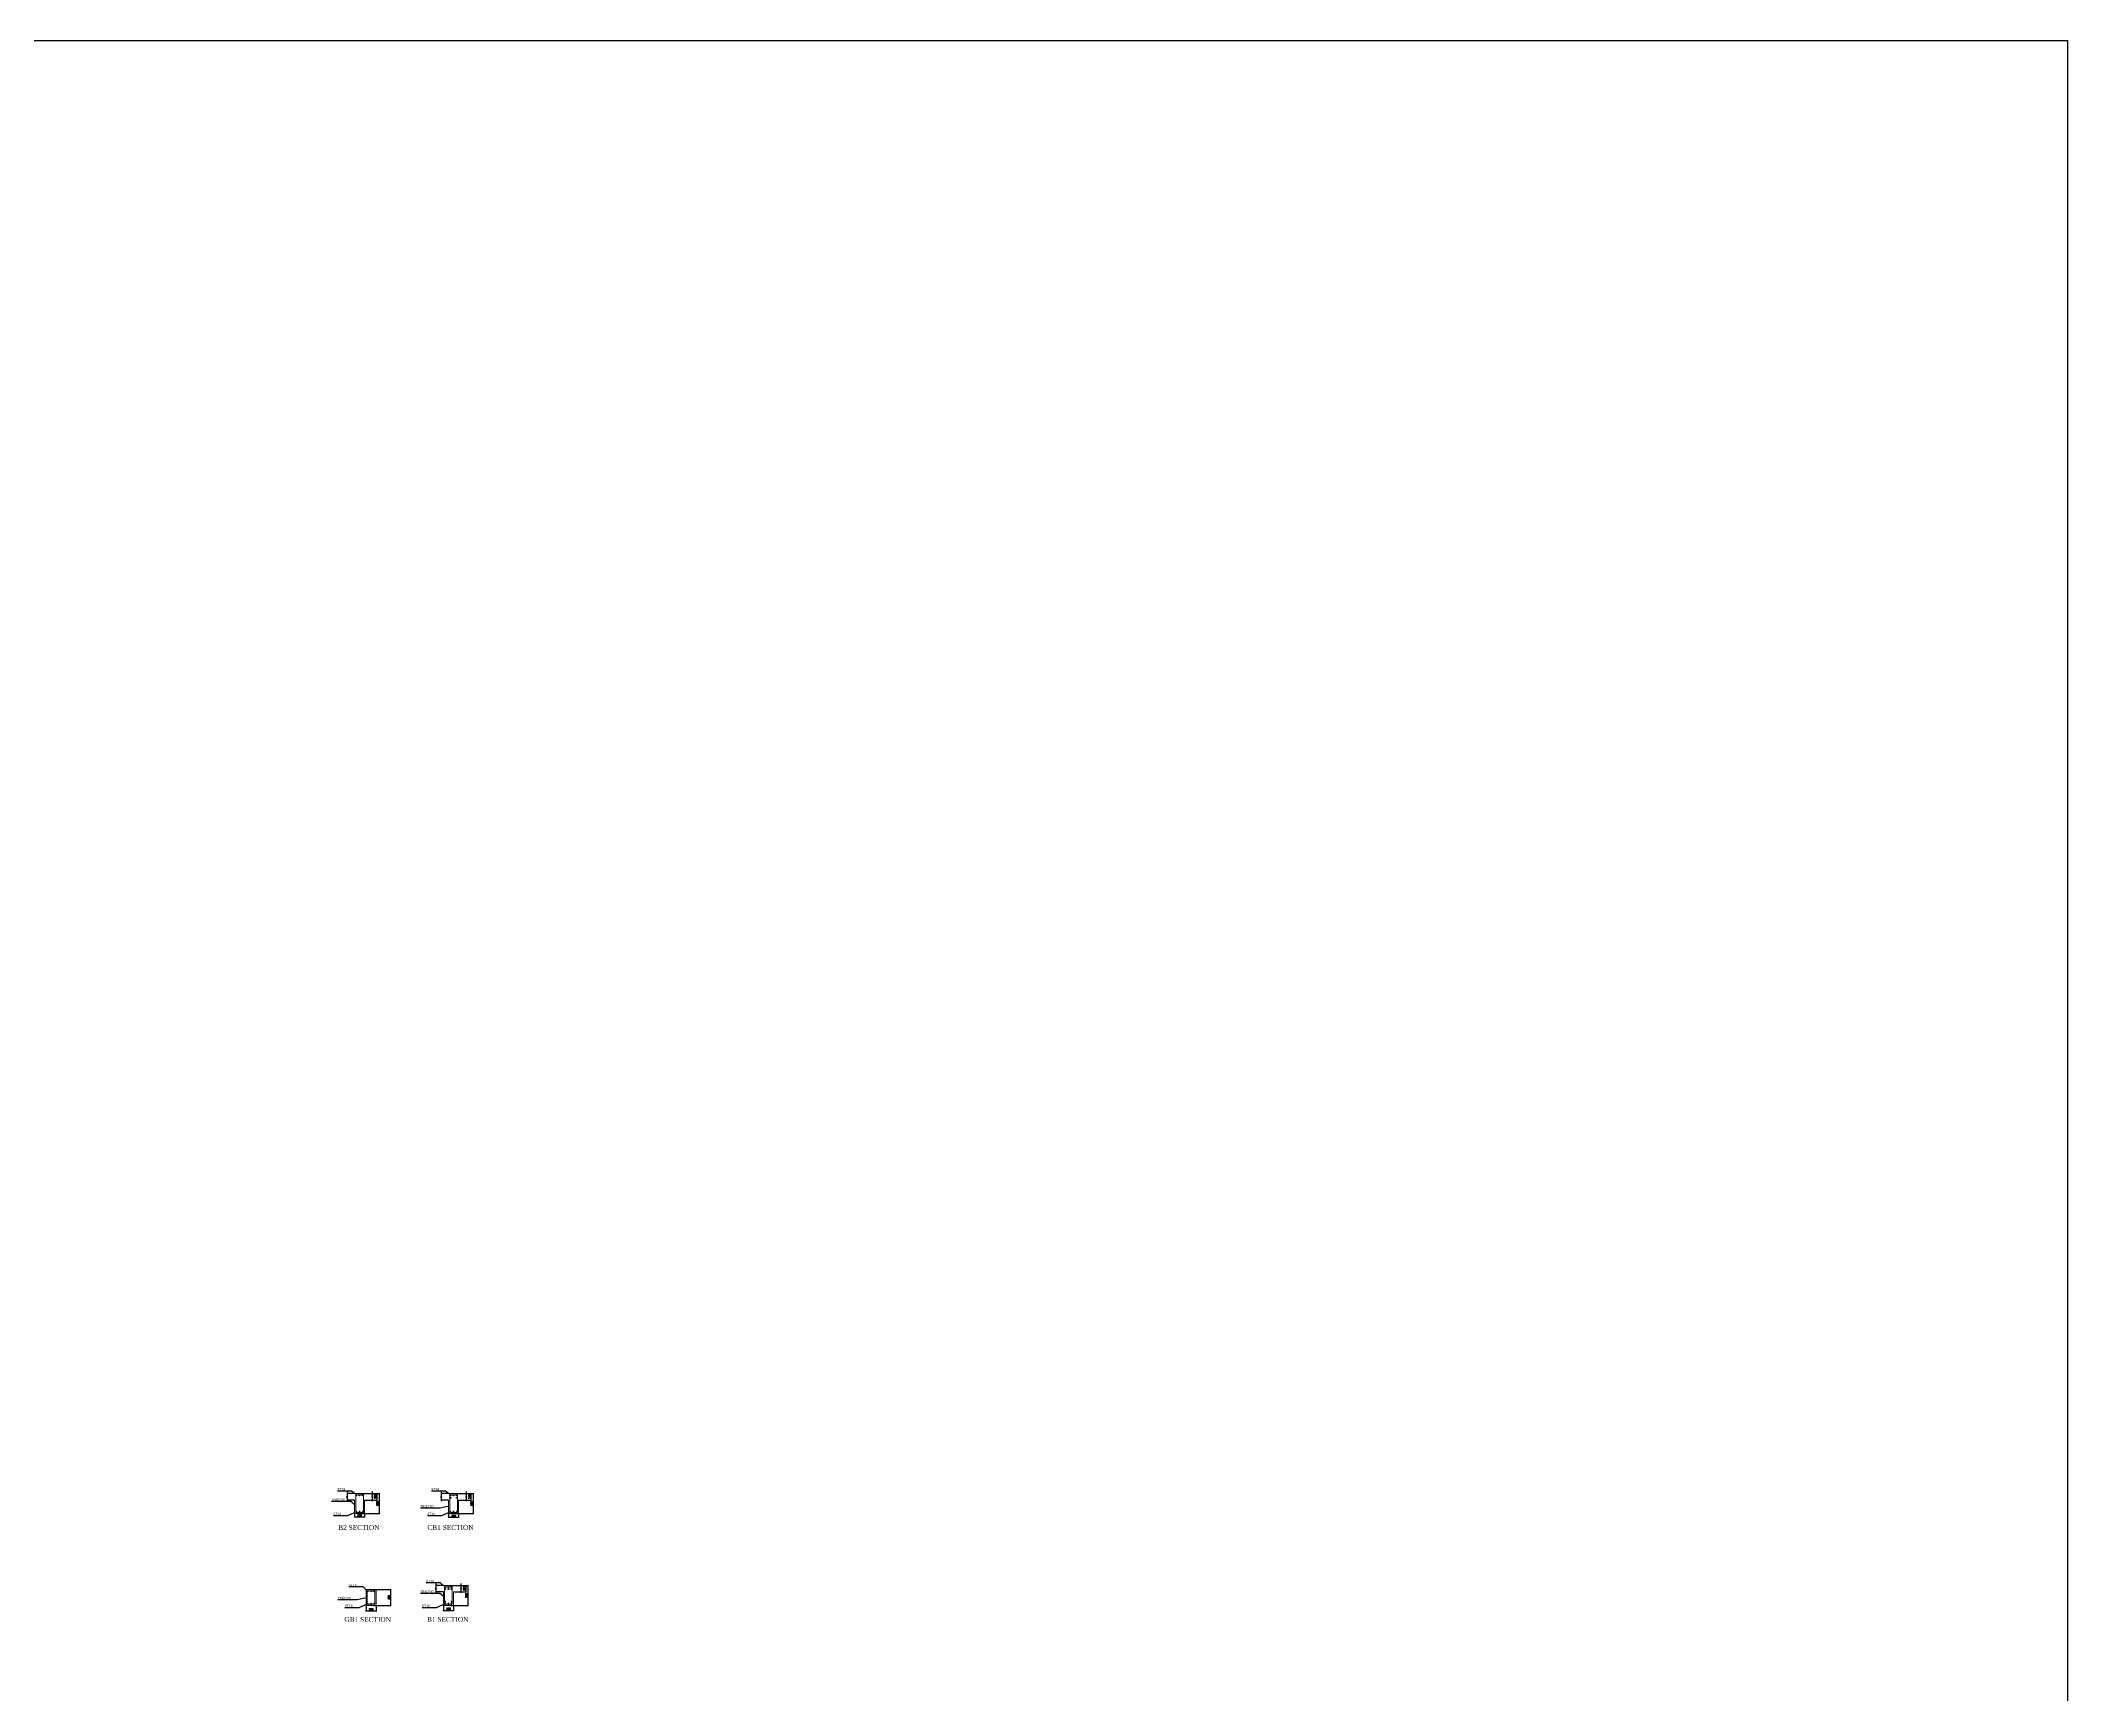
# Model space of a CAD drawing. Header units: millimetres. Extents: x -388065 to 2372687422, y -192755 to 667797.
# Drawn here: x 493483 to 544150, y -82809 to -41465 of the extents above; entities that cross this region are included whole.
import ezdxf
from ezdxf import colors
from ezdxf.entities.mleader import LeaderData, LeaderLine
from ezdxf.math import Vec2, Vec3

# ---------------------------------------------------------------- set-up
doc = ezdxf.new("R2010")
doc.units = ezdxf.units.MM
for name, color, linetype, lineweight in [('A-FLOR', 192, 'Continuous', 9), ('BEAMS', 6, 'Continuous', 30), ('STR-CONC_IN_SEC', 7, 'Continuous', 15), ('TEXT', 7, 'Continuous', 13)]:
    doc.layers.add(name, color=color, linetype=linetype, lineweight=lineweight)
doc.styles.add('DIM', font='ROMANS.SHX', dxfattribs={"width": 0.8})
doc.styles.add('MZBOLT', font='times.ttf', dxfattribs={"height": 0.5})
doc.dimstyles.new('D100-1-20', dxfattribs={"dimtxt": 50, "dimasz": 15, "dimexe": 10, "dimexo": 10, "dimgap": 15, "dimtad": 1, "dimdec": 0, "dimzin": 13, "dimdsep": 46, "dimtxsty": 'DIM', "dimblk1": 'OBLIQUE', "dimblk2": 'OBLIQUE', "dimsah": 1, "dimcen": 0, "dimdle": 10, "dimclrd": 8, "dimclre": 8, "dimclrt": 6, "dimadec": 0, "dimazin": 0, "dimtfac": 1, "dimtdec": 0, "dimtix": 1, "dimtmove": 2, "dimatfit": 3, "dimldrblk": 'OBLIQUE', "dimfxl": 1, "dimtolj": 1, "dimtzin": 13, "dimarcsym": 0})

# ---------------------------------------------------------------- blocks, each defined once
blk = doc.blocks.new('_OBLIQUE')
at = {"color": 0, "linetype": 'ByBlock'}
blk.add_line((-0.5, -0.5), (0.5, 0.5), dxfattribs=at)
blk = doc.blocks.new('*D1120')
at = {"layer": 'BEAMS', "color": 8, "lineweight": -2, "transparency": 16777216}
for p, q in [((503720, -80086), (504177, -80086)), ((504167, -80076), (504167, -80596)), ((503739, -80586), (504177, -80586))]:
    blk.add_line(p, q, dxfattribs=at)
at = {"layer": 'Defpoints', "color": 0, "transparency": 16777216}
for p in [(503710, -80086), (503729, -80586), (504167, -80586)]:
    blk.add_point(p, dxfattribs=at)
at = {"layer": 'BEAMS', "color": 8, "lineweight": -2, "transparency": 16777216, "xscale": 15, "yscale": 15, "zscale": 15}
for p, rotation in [((504167, -80086), 90), ((504167, -80586), 270)]:
    blk.add_blockref('_OBLIQUE', p, dxfattribs=dict(at, rotation=rotation))
at = {"layer": 'BEAMS', "color": 6, "transparency": 16777216, "insert": (504127, -80336), "char_height": 50, "attachment_point": 5, "rotation": 90, "style": 'DIM'}
blk.add_mtext('\\A1;500', dxfattribs=at)
blk = doc.blocks.new('HMJ')
at = {"layer": 'A-FLOR'}
h = blk.add_hatch(color=2, dxfattribs=at)
h.dxf.hatch_style = 1
edge = h.paths.add_edge_path()
edge.add_arc((-9, 9), 8, 0, 360)
blk.add_circle((-9, 9), 8)
blk = doc.blocks.new('*U1096')
at = {"xscale": 1.5, "yscale": 1.5, "zscale": 1.5}
blk.add_blockref('HMJ', (13, -13), dxfattribs=at)
blk = doc.blocks.new('*U1097')
at = {"color": 0, "linetype": 'ByBlock', "lineweight": -2, "transparency": 16777216}
for p in [(0, 0), (82, 0), (164, 0)]:
    blk.add_blockref('*U1096', p, dxfattribs=at)
blk = doc.blocks.new('*U1098')
at = {"xscale": 1.5, "yscale": 1.5, "zscale": 1.5}
blk.add_blockref('HMJ', (13, -13), dxfattribs=at)
blk = doc.blocks.new('*U1103')
at = {"color": 0, "linetype": 'ByBlock', "lineweight": -2, "transparency": 16777216}
for p in [(0, 0), (82, 0), (164, 0)]:
    blk.add_blockref('*U1098', p, dxfattribs=at)
blk = doc.blocks.new('*U1104')
at = {"xscale": 1.5, "yscale": 1.5, "zscale": 1.5}
blk.add_blockref('HMJ', (13, -13), dxfattribs=at)
blk = doc.blocks.new('*U1105')
at = {"color": 0, "linetype": 'ByBlock', "lineweight": -2, "transparency": 16777216}
for p in [(0, 0), (82, 0), (164, 0)]:
    blk.add_blockref('*U1104', p, dxfattribs=at)
blk = doc.blocks.new('*D1135')
at = {"layer": 'BEAMS', "color": 8, "lineweight": -2, "transparency": 16777216}
for p, q in [((503884, -80246), (504121, -80246)), ((503907, -80086), (504121, -80086)), ((504111, -80076), (504111, -80256))]:
    blk.add_line(p, q, dxfattribs=at)
at = {"layer": 'Defpoints', "color": 0, "transparency": 16777216}
for p in [(503874, -80246), (503897, -80086), (504111, -80246)]:
    blk.add_point(p, dxfattribs=at)
at = {"layer": 'BEAMS', "color": 8, "lineweight": -2, "transparency": 16777216, "xscale": 15, "yscale": 15, "zscale": 15}
for p, rotation in [((504111, -80086), 90), ((504111, -80246), 270)]:
    blk.add_blockref('_OBLIQUE', p, dxfattribs=dict(at, rotation=rotation))
at = {"layer": 'BEAMS', "color": 6, "transparency": 16777216, "insert": (504071, -80166), "char_height": 50, "attachment_point": 5, "rotation": 90, "style": 'DIM'}
blk.add_mtext('\\A1;160', dxfattribs=at)
blk = doc.blocks.new('*D1121')
at = {"layer": 'BEAMS', "color": 8, "lineweight": -2, "transparency": 16777216}
for p, q in [((501501, -77789), (501957, -77789)), ((501947, -77779), (501947, -78299)), ((501520, -78289), (501957, -78289))]:
    blk.add_line(p, q, dxfattribs=at)
at = {"layer": 'Defpoints', "color": 0, "transparency": 16777216}
for p in [(501491, -77789), (501510, -78289), (501947, -78289)]:
    blk.add_point(p, dxfattribs=at)
at = {"layer": 'BEAMS', "color": 8, "lineweight": -2, "transparency": 16777216, "xscale": 15, "yscale": 15, "zscale": 15}
for p, rotation in [((501947, -77789), 90), ((501947, -78289), 270)]:
    blk.add_blockref('_OBLIQUE', p, dxfattribs=dict(at, rotation=rotation))
at = {"layer": 'BEAMS', "color": 6, "transparency": 16777216, "insert": (501907, -78039), "char_height": 50, "attachment_point": 5, "rotation": 90, "style": 'DIM'}
blk.add_mtext('\\A1;500', dxfattribs=at)
blk = doc.blocks.new('*U1106')
at = {"xscale": 1.5, "yscale": 1.5, "zscale": 1.5}
blk.add_blockref('HMJ', (13, -13), dxfattribs=at)
blk = doc.blocks.new('*U1107')
at = {"color": 0, "linetype": 'ByBlock', "lineweight": -2, "transparency": 16777216}
for p in [(0, 0), (82, 0), (164, 0)]:
    blk.add_blockref('*U1106', p, dxfattribs=at)
blk = doc.blocks.new('*U1108')
at = {"xscale": 1.5, "yscale": 1.5, "zscale": 1.5}
blk.add_blockref('HMJ', (13, -13), dxfattribs=at)
blk = doc.blocks.new('*U1109')
at = {"color": 0, "linetype": 'ByBlock', "lineweight": -2, "transparency": 16777216}
for p in [(0, 0), (82, 0), (164, 0)]:
    blk.add_blockref('*U1108', p, dxfattribs=at)
blk = doc.blocks.new('*D1136')
at = {"layer": 'BEAMS', "color": 8, "lineweight": -2, "transparency": 16777216}
for p, q in [((501664, -77949), (501901, -77949)), ((501688, -77789), (501901, -77789)), ((501891, -77779), (501891, -77959))]:
    blk.add_line(p, q, dxfattribs=at)
at = {"layer": 'Defpoints', "color": 0, "transparency": 16777216}
for p in [(501654, -77949), (501678, -77789), (501891, -77949)]:
    blk.add_point(p, dxfattribs=at)
at = {"layer": 'BEAMS', "color": 8, "lineweight": -2, "transparency": 16777216, "xscale": 15, "yscale": 15, "zscale": 15}
for p, rotation in [((501891, -77789), 90), ((501891, -77949), 270)]:
    blk.add_blockref('_OBLIQUE', p, dxfattribs=dict(at, rotation=rotation))
at = {"layer": 'BEAMS', "color": 6, "transparency": 16777216, "insert": (501851, -77869), "char_height": 50, "attachment_point": 5, "rotation": 90, "style": 'DIM'}
blk.add_mtext('\\A1;160', dxfattribs=at)
blk = doc.blocks.new('*D1122')
at = {"layer": 'BEAMS', "color": 8, "lineweight": -2, "transparency": 16777216}
for p, q in [((503851, -77789), (504308, -77789)), ((504298, -77779), (504298, -78299)), ((503870, -78289), (504308, -78289))]:
    blk.add_line(p, q, dxfattribs=at)
at = {"layer": 'Defpoints', "color": 0, "transparency": 16777216}
for p in [(503841, -77789), (503860, -78289), (504298, -78289)]:
    blk.add_point(p, dxfattribs=at)
at = {"layer": 'BEAMS', "color": 8, "lineweight": -2, "transparency": 16777216, "xscale": 15, "yscale": 15, "zscale": 15}
for p, rotation in [((504298, -77789), 90), ((504298, -78289), 270)]:
    blk.add_blockref('_OBLIQUE', p, dxfattribs=dict(at, rotation=rotation))
at = {"layer": 'BEAMS', "color": 6, "transparency": 16777216, "insert": (504258, -78039), "char_height": 50, "attachment_point": 5, "rotation": 90, "style": 'DIM'}
blk.add_mtext('\\A1;500', dxfattribs=at)
blk = doc.blocks.new('*U1112')
at = {"xscale": 1.5, "yscale": 1.5, "zscale": 1.5}
blk.add_blockref('HMJ', (13, -13), dxfattribs=at)
blk = doc.blocks.new('*U1113')
at = {"color": 0, "linetype": 'ByBlock', "lineweight": -2, "transparency": 16777216}
for p in [(0, 0), (82, 0), (164, 0)]:
    blk.add_blockref('*U1112', p, dxfattribs=at)
blk = doc.blocks.new('*U1110')
at = {"xscale": 1.5, "yscale": 1.5, "zscale": 1.5}
blk.add_blockref('HMJ', (13, -13), dxfattribs=at)
blk = doc.blocks.new('*U1111')
at = {"color": 0, "linetype": 'ByBlock', "lineweight": -2, "transparency": 16777216}
for p in [(0, 0), (82, 0), (164, 0)]:
    blk.add_blockref('*U1110', p, dxfattribs=at)
blk = doc.blocks.new('*D1137')
at = {"layer": 'BEAMS', "color": 8, "lineweight": -2, "transparency": 16777216}
for p, q in [((504015, -77949), (504252, -77949)), ((504039, -77789), (504252, -77789)), ((504242, -77779), (504242, -77959))]:
    blk.add_line(p, q, dxfattribs=at)
at = {"layer": 'Defpoints', "color": 0, "transparency": 16777216}
for p in [(504005, -77949), (504029, -77789), (504242, -77949)]:
    blk.add_point(p, dxfattribs=at)
at = {"layer": 'BEAMS', "color": 8, "lineweight": -2, "transparency": 16777216, "xscale": 15, "yscale": 15, "zscale": 15}
for p, rotation in [((504242, -77789), 90), ((504242, -77949), 270)]:
    blk.add_blockref('_OBLIQUE', p, dxfattribs=dict(at, rotation=rotation))
at = {"layer": 'BEAMS', "color": 6, "transparency": 16777216, "insert": (504202, -77869), "char_height": 50, "attachment_point": 5, "rotation": 90, "style": 'DIM'}
blk.add_mtext('\\A1;160', dxfattribs=at)
blk = doc.blocks.new('*D1128')
at = {"layer": 'BEAMS', "color": 8, "lineweight": -2, "transparency": 16777216}
for p, q in [((501787, -80186), (502243, -80186)), ((502233, -80176), (502233, -80596)), ((501806, -80586), (502243, -80586))]:
    blk.add_line(p, q, dxfattribs=at)
at = {"layer": 'Defpoints', "color": 0, "transparency": 16777216}
for p in [(501777, -80186), (501796, -80586), (502233, -80586)]:
    blk.add_point(p, dxfattribs=at)
at = {"layer": 'BEAMS', "color": 8, "lineweight": -2, "transparency": 16777216, "xscale": 15, "yscale": 15, "zscale": 15}
for p, rotation in [((502233, -80186), 90), ((502233, -80586), 270)]:
    blk.add_blockref('_OBLIQUE', p, dxfattribs=dict(at, rotation=rotation))
at = {"layer": 'BEAMS', "color": 6, "transparency": 16777216, "insert": (502193, -80386), "char_height": 50, "attachment_point": 5, "rotation": 90, "style": 'DIM'}
blk.add_mtext('\\A1;400', dxfattribs=at)
blk = doc.blocks.new('*U1101')
at = {"xscale": 1.5, "yscale": 1.5, "zscale": 1.5}
blk.add_blockref('HMJ', (13, -13), dxfattribs=at)
blk = doc.blocks.new('*U1102')
at = {"color": 0, "linetype": 'ByBlock', "lineweight": -2, "transparency": 16777216}
for p in [(0, 0), (82, 0), (164, 0)]:
    blk.add_blockref('*U1101', p, dxfattribs=at)
blk = doc.blocks.new('*U1099')
at = {"xscale": 1.5, "yscale": 1.5, "zscale": 1.5}
blk.add_blockref('HMJ', (13, -13), dxfattribs=at)
blk = doc.blocks.new('*U1100')
at = {"color": 0, "linetype": 'ByBlock', "lineweight": -2, "transparency": 16777216}
for p in [(0, 0), (82, 0), (164, 0)]:
    blk.add_blockref('*U1099', p, dxfattribs=at)
blk = doc.blocks.new('*D1776')
at = {"layer": 'BEAMS', "color": 8, "lineweight": -2, "transparency": 16777216}
for p, q in [((501323, -78365), (501593, -78365)), ((501333, -78299), (501333, -78375)), ((501583, -78299), (501583, -78375))]:
    blk.add_line(p, q, dxfattribs=at)
at = {"layer": 'Defpoints', "color": 0, "transparency": 16777216}
for p in [(501333, -78289), (501583, -78289), (501583, -78365)]:
    blk.add_point(p, dxfattribs=at)
at = {"layer": 'BEAMS', "color": 8, "lineweight": -2, "transparency": 16777216, "xscale": 15, "yscale": 15, "zscale": 15, "rotation": 180}
blk.add_blockref('_OBLIQUE', (501333, -78365), dxfattribs=at)
at = {"layer": 'BEAMS', "color": 8, "lineweight": -2, "transparency": 16777216, "xscale": 15, "yscale": 15, "zscale": 15}
blk.add_blockref('_OBLIQUE', (501583, -78365), dxfattribs=at)
at = {"layer": 'BEAMS', "color": 6, "transparency": 16777216, "insert": (501458, -78325), "char_height": 50, "attachment_point": 5, "style": 'DIM'}
blk.add_mtext('\\A1;250', dxfattribs=at)
blk = doc.blocks.new('*D1777')
at = {"layer": 'BEAMS', "color": 8, "lineweight": -2, "transparency": 16777216}
for p, q in [((503674, -78380), (503944, -78380)), ((503684, -78299), (503684, -78390)), ((503934, -78299), (503934, -78390))]:
    blk.add_line(p, q, dxfattribs=at)
at = {"layer": 'Defpoints', "color": 0, "transparency": 16777216}
for p in [(503684, -78289), (503934, -78289), (503934, -78380)]:
    blk.add_point(p, dxfattribs=at)
at = {"layer": 'BEAMS', "color": 8, "lineweight": -2, "transparency": 16777216, "xscale": 15, "yscale": 15, "zscale": 15, "rotation": 180}
blk.add_blockref('_OBLIQUE', (503684, -78380), dxfattribs=at)
at = {"layer": 'BEAMS', "color": 8, "lineweight": -2, "transparency": 16777216, "xscale": 15, "yscale": 15, "zscale": 15}
blk.add_blockref('_OBLIQUE', (503934, -78380), dxfattribs=at)
at = {"layer": 'BEAMS', "color": 6, "transparency": 16777216, "insert": (503809, -78340), "char_height": 50, "attachment_point": 5, "style": 'DIM'}
blk.add_mtext('\\A1;250', dxfattribs=at)
blk = doc.blocks.new('*D1778')
at = {"layer": 'BEAMS', "color": 8, "lineweight": -2, "transparency": 16777216}
for p, q in [((501609, -80722), (501879, -80722)), ((501619, -80596), (501619, -80732)), ((501869, -80596), (501869, -80732))]:
    blk.add_line(p, q, dxfattribs=at)
at = {"layer": 'Defpoints', "color": 0, "transparency": 16777216}
for p in [(501619, -80586), (501869, -80586), (501869, -80722)]:
    blk.add_point(p, dxfattribs=at)
at = {"layer": 'BEAMS', "color": 8, "lineweight": -2, "transparency": 16777216, "xscale": 15, "yscale": 15, "zscale": 15, "rotation": 180}
blk.add_blockref('_OBLIQUE', (501619, -80722), dxfattribs=at)
at = {"layer": 'BEAMS', "color": 8, "lineweight": -2, "transparency": 16777216, "xscale": 15, "yscale": 15, "zscale": 15}
blk.add_blockref('_OBLIQUE', (501869, -80722), dxfattribs=at)
at = {"layer": 'BEAMS', "color": 6, "transparency": 16777216, "insert": (501744, -80682), "char_height": 50, "attachment_point": 5, "style": 'DIM'}
blk.add_mtext('\\A1;250', dxfattribs=at)
blk = doc.blocks.new('*D1779')
at = {"layer": 'BEAMS', "color": 8, "lineweight": -2, "transparency": 16777216}
for p, q in [((503543, -80708), (503813, -80708)), ((503553, -80596), (503553, -80718)), ((503803, -80596), (503803, -80718))]:
    blk.add_line(p, q, dxfattribs=at)
at = {"layer": 'Defpoints', "color": 0, "transparency": 16777216}
for p in [(503553, -80586), (503803, -80586), (503803, -80708)]:
    blk.add_point(p, dxfattribs=at)
at = {"layer": 'BEAMS', "color": 8, "lineweight": -2, "transparency": 16777216, "xscale": 15, "yscale": 15, "zscale": 15, "rotation": 180}
blk.add_blockref('_OBLIQUE', (503553, -80708), dxfattribs=at)
at = {"layer": 'BEAMS', "color": 8, "lineweight": -2, "transparency": 16777216, "xscale": 15, "yscale": 15, "zscale": 15}
blk.add_blockref('_OBLIQUE', (503803, -80708), dxfattribs=at)
at = {"layer": 'BEAMS', "color": 6, "transparency": 16777216, "insert": (503678, -80668), "char_height": 50, "attachment_point": 5, "style": 'DIM'}
blk.add_mtext('\\A1;250', dxfattribs=at)

msp = doc.modelspace()

# ---------------------------------------------------------------- linework, layer by layer
msp.add_lwpolyline([(454404.0961, -41465.4749), (544150.0841, -41465.4749), (544150.0841, -129079.2711), (454404.0961, -129079.2711)], close=True)
at = {"linetype": 'Continuous'}
for points in [[(501143.6359, -77738.717), (501143.6359, -77856.8032), (501160.8076, -77863.0532), (501126.4642, -77875.5532), (501143.6359, -77881.8032), (501143.6359, -77975.5962)], [(501772.3514, -77738.717), (501772.3514, -77856.8032), (501755.1797, -77863.0532), (501789.5231, -77875.5532), (501772.3514, -77881.8032), (501772.3514, -77975.5962)], [(503494.5195, -77738.717), (503494.5195, -77856.8032), (503511.6912, -77863.0532), (503477.3478, -77875.5532), (503494.5195, -77881.8032), (503494.5195, -77975.5962)], [(504123.235, -77738.717), (504123.235, -77856.8032), (504106.0633, -77863.0532), (504140.4067, -77875.5532), (504123.235, -77881.8032), (504123.235, -77975.5962)], [(503363.4267, -80034.9298), (503363.4267, -80153.016), (503380.5984, -80159.266), (503346.2549, -80171.766), (503363.4267, -80178.016), (503363.4267, -80271.8091)], [(503992.1422, -80034.9298), (503992.1422, -80153.016), (503974.9704, -80159.266), (504009.3139, -80171.766), (503992.1422, -80178.016), (503992.1422, -80271.8091)]]:
    msp.add_lwpolyline(points, dxfattribs=at)
for points in [[(501332.9937, -77789.3032), (501143.6359, -77789.3032)], [(501332.9937, -77949.3032), (501143.6359, -77949.3032)], [(501582.9937, -77789.3032), (501772.3514, -77789.3032)], [(501582.9937, -77949.3032), (501772.3514, -77949.3032)], [(503683.8773, -77789.3032), (503494.5195, -77789.3032)], [(503683.8773, -77949.3032), (503494.5195, -77949.3032)], [(503933.8773, -77789.3032), (504123.235, -77789.3032)], [(503933.8773, -77949.3032), (504123.235, -77949.3032)], [(503552.7844, -80085.516), (503363.4267, -80085.516)], [(503552.7844, -80245.516), (503363.4267, -80245.516)], [(503802.7844, -80085.516), (503992.1422, -80085.516)], [(503802.7844, -80245.516), (503992.1422, -80245.516)]]:
    msp.add_lwpolyline(points)
at = {"layer": 'STR-CONC_IN_SEC'}
for points in [[(501332.9937, -77789.3032), (501332.9937, -77789.3032), (501582.9937, -77789.3032)], [(501582.9937, -77949.3032), (501582.9937, -78289.3032), (501332.9937, -78289.3032), (501332.9937, -77949.3032)], [(503683.8773, -77789.3032), (503683.8773, -77789.3032), (503933.8773, -77789.3032)], [(503933.8773, -77949.3032), (503933.8773, -78289.3032), (503683.8773, -78289.3032), (503683.8773, -77949.3032)], [(501869.204, -80185.516), (501869.204, -80585.516), (501619.204, -80585.516), (501619.204, -80185.516)], [(501619.204, -80185.516), (501619.204, -80185.516), (501869.204, -80185.516)], [(503552.7844, -80085.516), (503552.7844, -80085.516), (503802.7844, -80085.516)], [(503802.7844, -80245.516), (503802.7844, -80585.516), (503552.7844, -80585.516), (503552.7844, -80245.516)]]:
    msp.add_lwpolyline(points, dxfattribs=at)
for points in [[(501362.9937, -77819.3032), (501552.9937, -77819.3032), (501552.9937, -78259.3032), (501362.9937, -78259.3032)], [(503713.8773, -77819.3032), (503903.8773, -77819.3032), (503903.8773, -78259.3032), (503713.8773, -78259.3032)], [(501649.204, -80215.516), (501839.204, -80215.516), (501839.204, -80555.516), (501649.204, -80555.516)], [(503582.7844, -80115.516), (503772.7844, -80115.516), (503772.7844, -80555.516), (503582.7844, -80555.516)]]:
    msp.add_lwpolyline(points, close=True, dxfattribs=at)

# ---------------------------------------------------------------- block references
for name, p in [('*U1107', (501376.1854, -77831.0903)), ('*U1113', (503727.069, -77831.0903)), ('*U1102', (501662.3957, -80227.3032)), ('*U1097', (503595.9762, -80127.3032)), ('*U1103', (503595.9762, -80176.0267))]:
    msp.add_blockref(name, p)
at = {"yscale": 1.5, "zscale": 1.5}
for p, xscale in [((501526.8266, -77843.8923), -1.5), ((503740.0443, -77904.609), 1.5), ((503877.7102, -77843.8923), -1.5), ((503904.0443, -77904.609), 1.5), ((501813.0369, -80240.1052), -1.5), ((503746.6174, -80140.1052), -1.5)]:
    msp.add_blockref('HMJ', p, dxfattribs=dict(at, xscale=xscale))
at = {"xscale": -1, "rotation": 180}
for name, p in [('*U1109', (501376.1854, -78247.5161)), ('*U1111', (503727.069, -78247.5161)), ('*U1100', (501662.3957, -80543.7289)), ('*U1105', (503595.9762, -80543.7289))]:
    msp.add_blockref(name, p, dxfattribs=at)
at = {"xscale": -1.5, "yscale": 1.5, "zscale": 1.5, "rotation": 180}
for p in [(503608.9515, -80482.2034), (503772.9515, -80482.2034)]:
    msp.add_blockref('HMJ', p, dxfattribs=at)

# ---------------------------------------------------------------- texts
at = {"layer": 'TEXT', "char_height": 120, "width": 4154.822939, "attachment_point": 3, "style": 'MZBOLT'}
for s, insert in [('B2 SECTION', (501957.674, -78575.6423)), ('CB1 SECTION', (504308.5576, -78575.6423)), ('GB1 SECTION', (502243.8843, -80871.8551)), ('B1 SECTION', (504177.4647, -80871.8551))]:
    msp.add_mtext(s, dxfattribs=dict(at, insert=insert))

# ---------------------------------------------------------------- dimensions: what is measured, and where the dimension line sits
at = {"layer": 'BEAMS'}
for base, p1, p2, picture, middle in [((501946.8544, -78289.3032), (501490.5815, -77789.3032), (501509.5263, -78289.3032), '*D1121', (501906.8544, -78039.3032)), ((501891.0961, -77949.3032), (501677.6725, -77789.3032), (501653.9941, -77949.3032), '*D1136', (501851.0961, -77869.3032)), ((504297.738, -78289.3032), (503841.4651, -77789.3032), (503860.4099, -78289.3032), '*D1122', (504257.738, -78039.3032)), ((504241.9797, -77949.3032), (504028.5561, -77789.3032), (504004.8777, -77949.3032), '*D1137', (504201.9797, -77869.3032)), ((502233.0647, -80585.516), (501776.7918, -80185.516), (501795.7366, -80585.516), '*D1128', (502193.0647, -80385.516)), ((504166.6452, -80585.516), (503710.3723, -80085.516), (503729.3171, -80585.516), '*D1120', (504126.6452, -80335.516)), ((504110.8869, -80245.516), (503897.4633, -80085.516), (503873.7849, -80245.516), '*D1135', (504070.8869, -80165.516))]:
    dim = msp.add_linear_dim(base=base, p1=p1, p2=p2, angle=90, dimstyle='D100-1-20', dxfattribs=at)
    dim.commit()
    dim.dimension.update_dxf_attribs({"geometry": picture, "text_midpoint": middle})
for base, p1, p2, picture, middle in [((501582.9937, -78364.6176), (501332.9937, -78289.3032), (501582.9937, -78289.3032), '*D1776', (501457.9937, -78324.6176)), ((503933.8773, -78379.5754), (503683.8773, -78289.3032), (503933.8773, -78289.3032), '*D1777', (503808.8773, -78339.5754)), ((501869.204, -80721.8273), (501619.204, -80585.516), (501869.204, -80585.516), '*D1778', (501744.204, -80681.8273)), ((503802.7844, -80708.3111), (503552.7844, -80585.516), (503802.7844, -80585.516), '*D1779', (503677.7844, -80668.3111))]:
    dim = msp.add_linear_dim(base=base, p1=p1, p2=p2, dimstyle='D100-1-20', dxfattribs=at)
    dim.commit()
    dim.dimension.update_dxf_attribs({"geometry": picture, "text_midpoint": middle})

# ---------------------------------------------------------------- leaders
ml = msp.add_multileader_mtext('Standard')
ml.set_content('T8@200', color=256)
ml.set_leader_properties()
ml.build(insert=Vec2(0, 0))
ml.multileader.update_dxf_attribs({"text_right_attachment_type": 6, "dogleg_length": 0.36, "arrow_head_size": 63, "scale": 350})
ctx = ml.context
ctx.base_point, ctx.scale, ctx.char_height, ctx.arrow_head_size, ctx.landing_gap_size, ctx.plane_origin = Vec3(500719.3326, -77942.6617), 350, 63, 63, 31.5, Vec3(501362.9937, -78093.5957)
ctx.right_attachment, ctx.text_align_type = 6, 2
notes = []
notes.append((ctx, [(0, (1, 1, 0), (501244.3326, -77986.7617), (-1, 0), 126, [(0, [(501362.9937, -78093.5957)], 0, [])])]))
ctx.mtext.insert, ctx.mtext.alignment, ctx.mtext.flow_direction = Vec3(501086.8326, -77911.1617), 3, 5
ml = msp.add_multileader_mtext('Standard')
ml.set_content('3T16', color=256)
ml.set_leader_properties()
ml.build(insert=Vec2(0, 0))
ml.multileader.update_dxf_attribs({"text_right_attachment_type": 6, "dogleg_length": 0.36, "arrow_head_size": 63, "scale": 350})
ctx = ml.context
ctx.base_point, ctx.scale, ctx.char_height, ctx.arrow_head_size, ctx.landing_gap_size, ctx.plane_origin = Vec3(500858.5243, -77680.1564), 350, 63, 63, 31.5, Vec3(501376.1854, -77831.0903)
ctx.right_attachment, ctx.text_align_type = 6, 2
notes.append((ctx, [(0, (1, 1, 0), (501257.5243, -77724.2564), (-1, 0), 126, [(0, [(501376.1854, -77831.0903)], 0, [])])]))
ctx.mtext.insert, ctx.mtext.alignment, ctx.mtext.flow_direction = Vec3(501100.0243, -77648.6564), 3, 5
ml = msp.add_multileader_mtext('Standard')
ml.set_content('5T16', color=256)
ml.set_leader_properties()
ml.build(insert=Vec2(0, 0))
ml.multileader.update_dxf_attribs({"text_right_attachment_type": 6, "dogleg_length": 0.36, "arrow_head_size": 63, "scale": 350})
ctx = ml.context
ctx.base_point, ctx.scale, ctx.char_height, ctx.arrow_head_size, ctx.landing_gap_size, ctx.plane_origin = Vec3(503209.4079, -77680.1564), 350, 63, 63, 31.5, Vec3(503727.069, -77831.0903)
ctx.right_attachment, ctx.text_align_type = 6, 2
notes.append((ctx, [(0, (1, 1, 0), (503608.4079, -77724.2564), (-1, 0), 126, [(0, [(503727.069, -77831.0903)], 0, [])])]))
ctx.mtext.insert, ctx.mtext.alignment, ctx.mtext.flow_direction = Vec3(503450.9079, -77648.6564), 3, 5
ml = msp.add_multileader_mtext('Standard')
ml.set_content('3T16', color=256)
ml.set_leader_properties()
ml.build(insert=Vec2(0, 0))
ml.multileader.update_dxf_attribs({"text_right_attachment_type": 6, "dogleg_length": 0.36, "arrow_head_size": 63, "scale": 350})
ctx = ml.context
ctx.base_point, ctx.scale, ctx.char_height, ctx.arrow_head_size, ctx.landing_gap_size, ctx.plane_origin = Vec3(500756.9662, -78300.6075), 350, 63, 63, 31.5, Vec3(501376.1854, -78247.5161)
ctx.right_attachment, ctx.text_align_type = 6, 2
notes.append((ctx, [(0, (1, 1, 0), (501155.9662, -78344.7075), (-1, 0), 126, [(0, [(501376.1854, -78247.5161)], 0, [])])]))
ctx.mtext.insert, ctx.mtext.alignment, ctx.mtext.flow_direction = Vec3(500998.4662, -78269.1075), 3, 5
ml = msp.add_multileader_mtext('Standard')
ml.set_content('T8@200', color=256)
ml.set_leader_properties()
ml.build(insert=Vec2(0, 0))
ml.multileader.update_dxf_attribs({"text_right_attachment_type": 6, "dogleg_length": 0.36, "arrow_head_size": 63, "scale": 350})
ctx = ml.context
ctx.base_point, ctx.scale, ctx.char_height, ctx.arrow_head_size, ctx.landing_gap_size, ctx.plane_origin = Vec3(502940.4728, -78106.3713), 350, 63, 63, 31.5, Vec3(503713.8773, -78093.5957)
ctx.right_attachment, ctx.text_align_type = 6, 2
notes.append((ctx, [(0, (1, 1, 0), (503465.4728, -78150.4713), (-1, 0), 126, [(0, [(503713.8773, -78093.5957)], 0, [])])]))
ctx.mtext.insert, ctx.mtext.alignment, ctx.mtext.flow_direction = Vec3(503307.9728, -78074.8713), 3, 5
ml = msp.add_multileader_mtext('Standard')
ml.set_content('3T16', color=256)
ml.set_leader_properties()
ml.build(insert=Vec2(0, 0))
ml.multileader.update_dxf_attribs({"text_right_attachment_type": 6, "dogleg_length": 0.36, "arrow_head_size": 63, "scale": 350})
ctx = ml.context
ctx.base_point, ctx.scale, ctx.char_height, ctx.arrow_head_size, ctx.landing_gap_size, ctx.plane_origin = Vec3(503107.8498, -78300.6075), 350, 63, 63, 31.5, Vec3(503727.069, -78247.5161)
ctx.right_attachment, ctx.text_align_type = 6, 2
notes.append((ctx, [(0, (1, 1, 0), (503506.8498, -78344.7075), (-1, 0), 126, [(0, [(503727.069, -78247.5161)], 0, [])])]))
ctx.mtext.insert, ctx.mtext.alignment, ctx.mtext.flow_direction = Vec3(503349.3498, -78269.1075), 3, 5
ml = msp.add_multileader_mtext('Standard')
ml.set_content('3T16', color=256)
ml.set_leader_properties()
ml.build(insert=Vec2(0, 0))
ml.multileader.update_dxf_attribs({"text_right_attachment_type": 6, "dogleg_length": 0.36, "arrow_head_size": 63, "scale": 350})
ctx = ml.context
ctx.base_point, ctx.scale, ctx.char_height, ctx.arrow_head_size, ctx.landing_gap_size, ctx.plane_origin = Vec3(501144.7346, -80076.3692), 350, 63, 63, 31.5, Vec3(501662.3957, -80127.3032)
ctx.right_attachment, ctx.text_align_type = 6, 2
notes.append((ctx, [(0, (1, 1, 0), (501543.7346, -80120.4692), (-1, 0), 126, [(0, [(501662.3957, -80227.3032)], 0, [])])]))
ctx.mtext.insert, ctx.mtext.alignment, ctx.mtext.flow_direction = Vec3(501386.2346, -80044.8692), 3, 5
ml = msp.add_multileader_mtext('Standard')
ml.set_content('6T16', color=256)
ml.set_leader_properties()
ml.build(insert=Vec2(0, 0))
ml.multileader.update_dxf_attribs({"text_right_attachment_type": 6, "dogleg_length": 0.36, "arrow_head_size": 63, "scale": 350})
ctx = ml.context
ctx.base_point, ctx.scale, ctx.char_height, ctx.arrow_head_size, ctx.landing_gap_size, ctx.plane_origin = Vec3(503078.3151, -79976.3692), 350, 63, 63, 31.5, Vec3(503595.9762, -80127.3032)
ctx.right_attachment, ctx.text_align_type = 6, 2
notes.append((ctx, [(0, (1, 1, 0), (503477.3151, -80020.4692), (-1, 0), 126, [(0, [(503595.9762, -80127.3032)], 0, [])])]))
ctx.mtext.insert, ctx.mtext.alignment, ctx.mtext.flow_direction = Vec3(503319.8151, -79944.8692), 3, 5
ml = msp.add_multileader_mtext('Standard')
ml.set_content('T8@200', color=256)
ml.set_leader_properties()
ml.build(insert=Vec2(0, 0))
ml.multileader.update_dxf_attribs({"text_right_attachment_type": 6, "dogleg_length": 0.36, "arrow_head_size": 63, "scale": 350})
ctx = ml.context
ctx.base_point, ctx.scale, ctx.char_height, ctx.arrow_head_size, ctx.landing_gap_size, ctx.plane_origin = Vec3(500875.7995, -80402.5842), 350, 63, 63, 31.5, Vec3(501649.204, -80389.8085)
ctx.right_attachment, ctx.text_align_type = 6, 2
notes.append((ctx, [(0, (1, 1, 0), (501400.7995, -80446.6842), (-1, 0), 126, [(0, [(501649.204, -80389.8085)], 0, [])])]))
ctx.mtext.insert, ctx.mtext.alignment, ctx.mtext.flow_direction = Vec3(501243.2995, -80371.0842), 3, 5
ml = msp.add_multileader_mtext('Standard')
ml.set_content('3T16', color=256)
ml.set_leader_properties()
ml.build(insert=Vec2(0, 0))
ml.multileader.update_dxf_attribs({"text_right_attachment_type": 6, "dogleg_length": 0.36, "arrow_head_size": 63, "scale": 350})
ctx = ml.context
ctx.base_point, ctx.scale, ctx.char_height, ctx.arrow_head_size, ctx.landing_gap_size, ctx.plane_origin = Vec3(501043.1765, -80596.8204), 350, 63, 63, 31.5, Vec3(501662.3957, -80543.7289)
ctx.right_attachment, ctx.text_align_type = 6, 2
notes.append((ctx, [(0, (1, 1, 0), (501442.1765, -80640.9204), (-1, 0), 126, [(0, [(501662.3957, -80543.7289)], 0, [])])]))
ctx.mtext.insert, ctx.mtext.alignment, ctx.mtext.flow_direction = Vec3(501284.6765, -80565.3204), 3, 5
ml = msp.add_multileader_mtext('Standard')
ml.set_content('T8@200', color=256)
ml.set_leader_properties()
ml.build(insert=Vec2(0, 0))
ml.multileader.update_dxf_attribs({"text_right_attachment_type": 6, "dogleg_length": 0.36, "arrow_head_size": 63, "scale": 350})
ctx = ml.context
ctx.base_point, ctx.scale, ctx.char_height, ctx.arrow_head_size, ctx.landing_gap_size, ctx.plane_origin = Vec3(502939.1234, -80238.8746), 350, 63, 63, 31.5, Vec3(503582.7844, -80389.8085)
ctx.right_attachment, ctx.text_align_type = 6, 2
notes.append((ctx, [(0, (1, 1, 0), (503464.1234, -80282.9746), (-1, 0), 126, [(0, [(503582.7844, -80389.8085)], 0, [])])]))
ctx.mtext.insert, ctx.mtext.alignment, ctx.mtext.flow_direction = Vec3(503306.6234, -80207.3746), 3, 5
ml = msp.add_multileader_mtext('Standard')
ml.set_content('5T16', color=256)
ml.set_leader_properties()
ml.build(insert=Vec2(0, 0))
ml.multileader.update_dxf_attribs({"text_right_attachment_type": 6, "dogleg_length": 0.36, "arrow_head_size": 63, "scale": 350})
ctx = ml.context
ctx.base_point, ctx.scale, ctx.char_height, ctx.arrow_head_size, ctx.landing_gap_size, ctx.plane_origin = Vec3(502976.757, -80596.8204), 350, 63, 63, 31.5, Vec3(503595.9762, -80543.7289)
ctx.right_attachment, ctx.text_align_type = 6, 2
notes.append((ctx, [(0, (1, 1, 0), (503375.757, -80640.9204), (-1, 0), 126, [(0, [(503595.9762, -80543.7289)], 0, [])])]))
ctx.mtext.insert, ctx.mtext.alignment, ctx.mtext.flow_direction = Vec3(503218.257, -80565.3204), 3, 5
for ctx, leaders in notes:
    for number, flags, end, landing, length, lines in leaders:
        leader = LeaderData()
        leader.index, (leader.has_last_leader_line, leader.has_dogleg_vector, leader.attachment_direction) = number, flags
        leader.last_leader_point, leader.dogleg_vector, leader.dogleg_length = Vec3(end), Vec3(landing), length
        for number, points, colour, breaks in lines:
            line = LeaderLine()
            line.index, line.vertices, line.color, line.breaks = number, Vec3.list(points), colors.encode_raw_color(colour), breaks
            leader.lines.append(line)
        ctx.leaders.append(leader)

doc.saveas('drawing.dxf')
